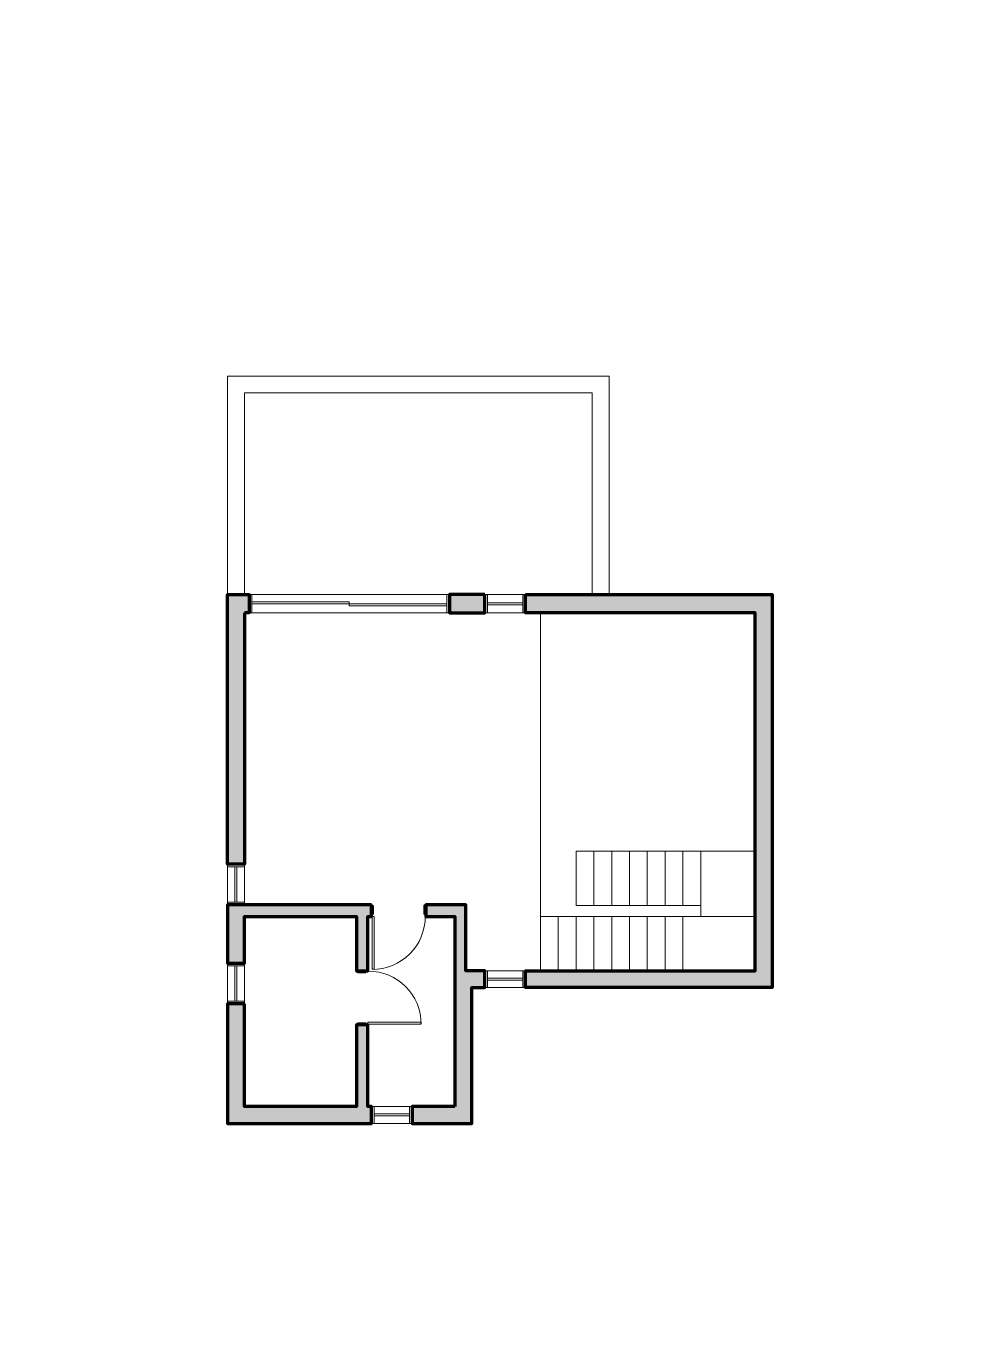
# Paper-space layout 'plano-alta' of a CAD drawing. Header units: metres, sheet in millimetres. Extents: x 0 to 210, y 0 to 297.
# The model-space entities are those that its viewports show. They can reach past a viewport. Long polylines and large blocks are cut down to what shows.
import ezdxf

# ---------------------------------------------------------------- set-up
doc = ezdxf.new("R2010")
doc.units = ezdxf.units.M
for name, color, linetype, lineweight in [('ARQ-ABERTURA', 2, 'Continuous', 13), ('ARQ-ABERTURA-CORTE', 3, 'Continuous', 15), ('ARQ-ABERTURA-SECUNDARIA', 1, 'Continuous', 9), ('ARQ-MURO-CORTE', 4, 'Continuous', 80)]:
    doc.layers.add(name, color=color, linetype=linetype, lineweight=lineweight)
for name, color, linetype, lineweight, true_color in [('ARQ-ABERTURA-PROYECCION', 7, 'Continuous', 13, 0x7f7f7f), ('ARQ-BLANCO', 7, 'Continuous', 80, 0xffffff), ('ARQ-GRIS', 7, 'Continuous', 15, 0x7f7f7f)]:
    doc.layers.add(name, color=color, linetype=linetype, lineweight=lineweight, true_color=true_color)
doc.layers.add('VP', color=7, linetype='Continuous')
doc.layers.get('VP').freeze()
doc.styles.add('Cota', font='GOTHIC.TTF', dxfattribs={"height": 0.0018})

# ---------------------------------------------------------------- blocks, each defined once
blk = doc.blocks.new('*U30')
at = {"layer": 'ARQ-ABERTURA-CORTE'}
for points in [[(0.03, -0.02, 0.4142136), (0.01, 0), (0, 0), (0, -0.17), (0.01, -0.17), (0.01, -0.14), (0.03, -0.14)], [(0.77, -0.02, -0.4142136), (0.79, 0), (0.8, 0), (0.8, -0.17), (0.79, -0.17), (0.79, -0.14), (0.77, -0.14)]]:
    blk.add_lwpolyline(points, format="xyb", close=True, dxfattribs=at)
at = {"layer": 'ARQ-ABERTURA-CORTE', "ltscale": 0.05}
blk.add_lwpolyline([(0.01, -0.17), (0.04, -0.17), (0.04, -0.95), (0.01, -0.95)], close=True, dxfattribs=at)
at = {"layer": 'ARQ-ABERTURA-PROYECCION', "ltscale": 0.05}
blk.add_arc((0.01, -0.17), 0.784, 270, 0, dxfattribs=at)
at = {"style": 'Cota'}
blk.add_attdef('ANCHO', (0, -0.1718), '', height=0.0018, dxfattribs=at)
blk = doc.blocks.new('*U21')
at = {"layer": 'ARQ-ABERTURA'}
for p, q in [((0.04, 0), (0.56, 0)), ((0.56, -0.25), (0.04, -0.25))]:
    blk.add_line(p, q, dxfattribs=at)
at = {"layer": 'ARQ-ABERTURA-CORTE'}
for points in [[(0, 0), (0.04, 0), (0.04, -0.25), (0, -0.25)], [(0.6, 0), (0.56, 0), (0.56, -0.25), (0.6, -0.25)]]:
    blk.add_lwpolyline(points, dxfattribs=at)
at = {"layer": 'ARQ-ABERTURA-SECUNDARIA'}
for p, q in [((0.04, -0.11), (0.56, -0.11)), ((0.04, -0.14), (0.56, -0.14))]:
    blk.add_line(p, q, dxfattribs=at)
blk = doc.blocks.new('*U31')
at = {"layer": 'ARQ-ABERTURA'}
for p, q in [((0.04, 0), (0.56, 0)), ((0.56, -0.27), (0.04, -0.27))]:
    blk.add_line(p, q, dxfattribs=at)
at = {"layer": 'ARQ-ABERTURA-CORTE'}
for points in [[(0, 0), (0.04, 0), (0.04, -0.27), (0, -0.27)], [(0.6, 0), (0.56, 0), (0.56, -0.27), (0.6, -0.27)]]:
    blk.add_lwpolyline(points, dxfattribs=at)
at = {"layer": 'ARQ-ABERTURA-SECUNDARIA'}
for p, q in [((0.04, -0.12), (0.56, -0.12)), ((0.04, -0.15), (0.56, -0.15))]:
    blk.add_line(p, q, dxfattribs=at)
blk = doc.blocks.new('*U32')
at = {"layer": 'ARQ-ABERTURA'}
for p, q in [((0.04, 0), (2.91, 0)), ((2.91, -0.27), (0.04, -0.27))]:
    blk.add_line(p, q, dxfattribs=at)
at = {"layer": 'ARQ-ABERTURA-CORTE'}
for points in [[(0, 0), (0.04, 0), (0.04, -0.27), (0, -0.27)], [(2.95, 0), (2.91, 0), (2.91, -0.27), (2.95, -0.27)]]:
    blk.add_lwpolyline(points, dxfattribs=at)
at = {"layer": 'ARQ-ABERTURA-SECUNDARIA'}
for p, q in [((0.04, -0.105), (1.475, -0.105)), ((0.04, -0.135), (2.91, -0.135)), ((1.475, -0.105), (1.475, -0.165)), ((1.475, -0.165), (2.91, -0.165))]:
    blk.add_line(p, q, dxfattribs=at)

msp = doc.modelspace()

# ---------------------------------------------------------------- hatches: boundary and pattern name
at = {"layer": 'ARQ-BLANCO'}
h = msp.add_hatch(color=256, dxfattribs=at)
h.dxf.hatch_style = 1
h.paths.add_polyline_path([(2, -28.02), (2, -24.39), (2.25, -24.39), (2.25, -27.77), (7.52, -27.77), (7.52, -24.39), (7.79, -24.39), (7.79, -28.02)])
h.paths.add_polyline_path([(0, -22.12), (0.25, -22.12), (0.25, -22.07), (1.45, -22.07), (1.45, -21.9), (0.25, -21.9), (0.25, -20.25), (1.76, -20.25), (1.76, -20), (0, -20)])
h.paths.add_polyline_path([(0, -23.6), (2, -23.6), (2, -23.79), (2.25, -23.79), (2.25, -23.51), (3.22, -23.51), (3.22, -22.92), (3.05, -22.92), (3.05, -23.35), (0.25, -23.35), (0.25, -22.72), (0, -22.72)])
h.paths.add_polyline_path([(2.25, -22.07), (3.05, -22.07), (3.05, -22.12), (3.22, -22.12), (3.22, -20), (2.36, -20), (2.36, -20.25), (3.05, -20.25), (3.05, -21.9), (2.25, -21.9)])
h.paths.add_polyline_path([(3.82, -20.25), (7.52, -20.25), (7.52, -20.32), (7.79, -20.32), (7.79, -20), (3.82, -20)])
h.paths.add_polyline_path([(7.52, -23.79), (7.79, -23.79), (7.79, -23.27), (7.52, -23.27)])

# ---------------------------------------------------------------- linework, layer by layer
at = {"layer": 'ARQ-ABERTURA'}
msp.add_lwpolyline([(7.79, -20), (11.01, -20), (11.01, -25.62), (7.79, -25.62), (7.79, -25.37), (10.76, -25.37), (10.76, -20.25), (7.79, -20.25)], close=True, dxfattribs=at)
at = {"layer": 'ARQ-GRIS'}
for p, q in [((2.25, -24.61), (7.52, -24.61)), ((2.25, -24.61), (7.52, -24.61)), ((3.05, -24.61), (3.05, -27.77)), ((3.05, -24.872), (2.25, -24.872)), ((3.05, -25.134), (2.25, -25.134)), ((3.21, -25.134), (3.21, -26.97)), ((4.01, -25.134), (3.21, -25.134)), ((4.01, -25.134), (4.01, -27.77)), ((3.05, -25.397), (2.25, -25.397)), ((4.01, -25.397), (3.21, -25.397)), ((3.05, -25.659), (2.25, -25.659)), ((4.01, -25.659), (3.21, -25.659)), ((3.05, -25.921), (2.25, -25.921)), ((4.01, -25.921), (3.21, -25.921)), ((3.05, -26.183), (2.25, -26.183)), ((4.01, -26.183), (3.21, -26.183)), ((3.05, -26.446), (2.25, -26.446)), ((4.01, -26.446), (3.21, -26.446)), ((3.05, -26.708), (2.25, -26.708)), ((4.01, -26.708), (3.21, -26.708)), ((4.01, -26.97), (3.05, -26.97))]:
    msp.add_line(p, q, dxfattribs=at)
at = {"layer": 'ARQ-MURO-CORTE'}
for points in [[(1.76, -20.25), (1.76, -20), (0, -20), (0, -22.12), (0.25, -22.12), (0.25, -22.07), (1.45, -22.07), (1.45, -21.9), (0.25, -21.9), (0.25, -20.25)], [(3.22, -22.12), (3.22, -20), (2.36, -20), (2.36, -20.25), (3.05, -20.25), (3.05, -21.9), (2.25, -21.9), (2.25, -22.07), (3.05, -22.07), (3.05, -22.12)], [(7.52, -20.25), (3.82, -20.25), (3.82, -20), (7.79, -20), (7.79, -20.32), (7.52, -20.32)], [(0.25, -23.35), (0.25, -22.72), (0, -22.72), (0, -23.6), (2, -23.6), (2, -23.79), (2.25, -23.79), (2.25, -23.51), (3.22, -23.51), (3.22, -22.92), (3.05, -22.92), (3.05, -23.35)], [(7.79, -23.79), (7.79, -23.27), (7.52, -23.27), (7.52, -23.79)], [(7.79, -24.39), (7.79, -28.02), (2, -28.02), (2, -24.39), (2.25, -24.39), (2.25, -27.77), (7.52, -27.77), (7.52, -24.39)]]:
    msp.add_lwpolyline(points, close=True, dxfattribs=at)

# ---------------------------------------------------------------- block references
at = {"layer": 'ARQ-ABERTURA'}
for name, p in [('*U21', (1.76, -20)), ('*U21', (3.22, -20)), ('*U30', (1.45, -21.9))]:
    msp.add_blockref(name, p, dxfattribs=at)
for name, p, rotation in [('*U32', (7.79, -20.32), 270), ('*U21', (0, -22.72), 90), ('*U30', (3.22, -22.12), 270), ('*U21', (2.25, -23.79), 270), ('*U31', (7.79, -23.79), 270)]:
    msp.add_blockref(name, p, dxfattribs=dict(at, rotation=rotation))

psp = doc.layouts.new('plano-alta')

# ---------------------------------------------------------------- viewports
at = {"layer": 'VP', "view_target_point": (7.439, -3.901), "view_twist_angle": 90}
psp.add_viewport(center=(105, 148.5), size=(210, 297), view_center_point=(19.973, -0.944), view_height=19.3344, dxfattribs=at)

doc.saveas('drawing.dxf')
